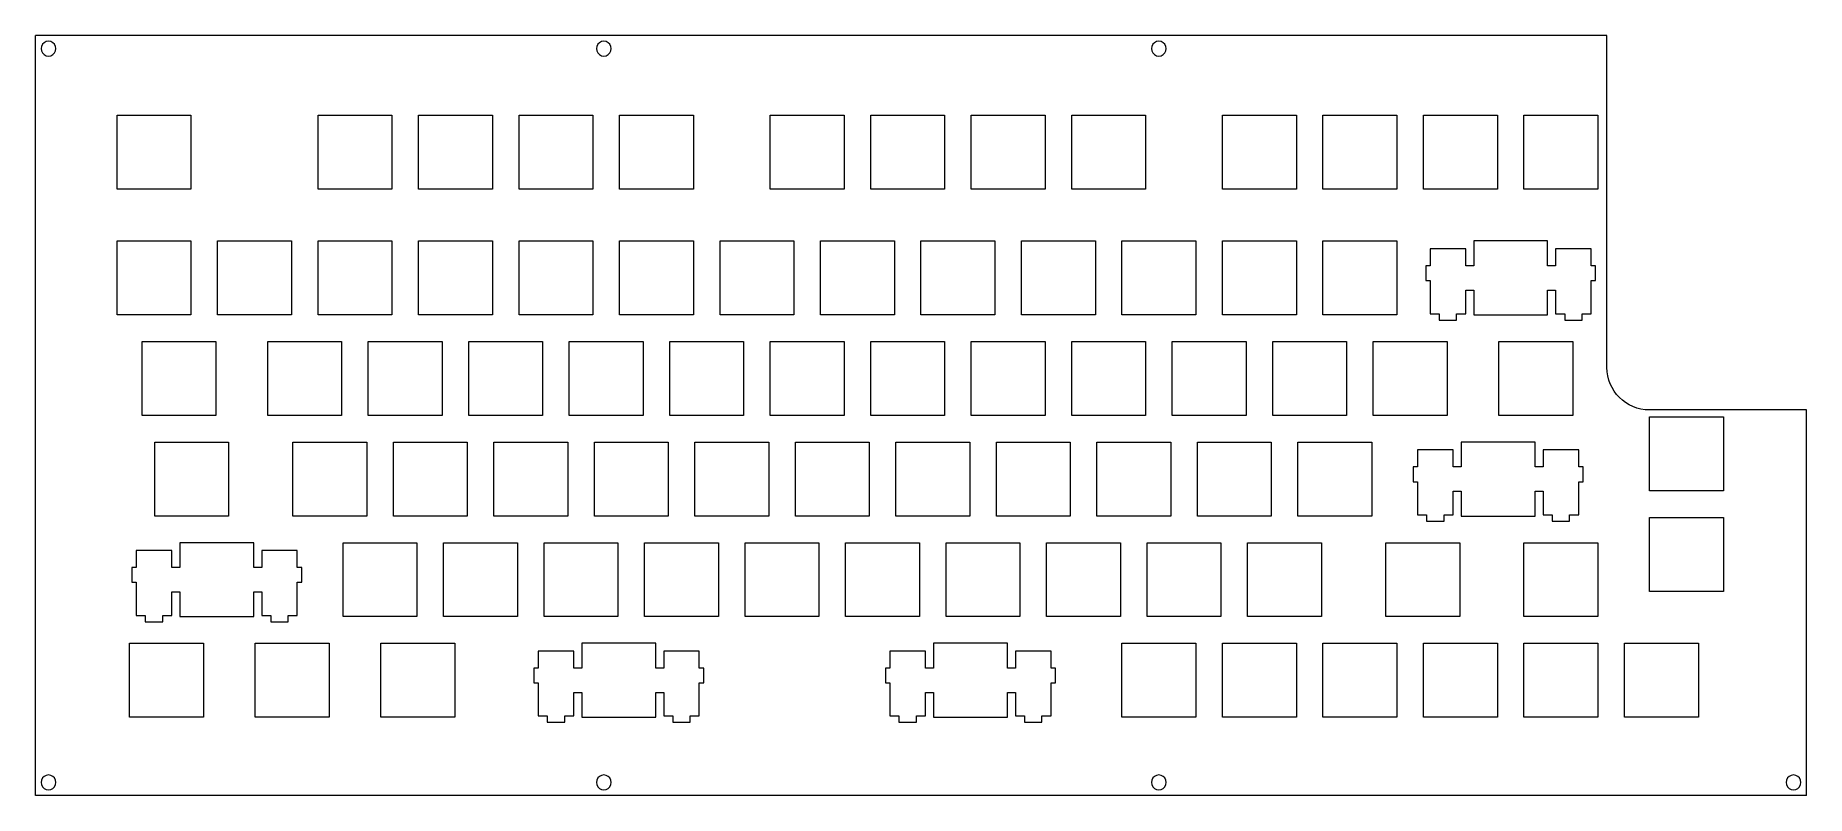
# Model space of a CAD drawing. Header units: millimetres. Extents: x -60 to 276, y 68 to 212.
import ezdxf

# ---------------------------------------------------------------- set-up
doc = ezdxf.new("R2010")
doc.units = ezdxf.units.MM
doc.header["$MEASUREMENT"] = 0
doc.layers.get('0').update_dxf_attribs({"lineweight": 0})

msp = doc.modelspace()

# ---------------------------------------------------------------- linework, layer by layer
at = {"color": 18, "lineweight": 18, "true_color": 0x000000}
for p, q in [((-59.6, 68.02), (-59.6, 212)), ((-58.43, 209.93), (-58.5, 209.5)), ((-58.5, 209.5), (-58.43, 209.07)), ((-58.23, 210.32), (-58.43, 209.93)), ((-58.43, 209.07), (-58.23, 208.68)), ((-57.92, 210.63), (-58.23, 210.32)), ((-58.23, 208.68), (-57.92, 208.37)), ((-57.53, 210.83), (-57.92, 210.63)), ((-57.92, 208.37), (-57.53, 208.17)), ((-57.1, 210.9), (-57.53, 210.83)), ((-57.53, 208.17), (-57.1, 208.1)), ((-56.67, 210.83), (-57.1, 210.9)), ((-57.1, 208.1), (-56.67, 208.17)), ((-56.28, 210.63), (-56.67, 210.83)), ((-56.67, 208.17), (-56.28, 208.37)), ((-55.97, 210.32), (-56.28, 210.63)), ((-56.28, 208.37), (-55.97, 208.68)), ((-55.77, 209.93), (-55.97, 210.32)), ((-55.97, 208.68), (-55.77, 209.07)), ((-55.7, 209.5), (-55.77, 209.93)), ((-55.77, 209.07), (-55.7, 209.5)), ((46.84, 209.93), (46.77, 209.5)), ((46.77, 209.5), (46.84, 209.07)), ((47.03, 210.32), (46.84, 209.93)), ((46.84, 209.07), (47.03, 208.68)), ((47.34, 210.63), (47.03, 210.32)), ((47.03, 208.68), (47.34, 208.37)), ((47.73, 210.83), (47.34, 210.63)), ((47.34, 208.37), (47.73, 208.17)), ((48.17, 210.9), (47.73, 210.83)), ((47.73, 208.17), (48.17, 208.1)), ((48.6, 210.83), (48.17, 210.9)), ((48.17, 208.1), (48.6, 208.17)), ((48.99, 210.63), (48.6, 210.83)), ((48.6, 208.17), (48.99, 208.37)), ((49.3, 210.32), (48.99, 210.63)), ((48.99, 208.37), (49.3, 208.68)), ((49.5, 209.93), (49.3, 210.32)), ((49.3, 208.68), (49.5, 209.07)), ((49.57, 209.5), (49.5, 209.93)), ((49.5, 209.07), (49.57, 209.5)), ((152.02, 209.93), (151.95, 209.5)), ((151.95, 209.5), (152.02, 209.07)), ((152.22, 210.32), (152.02, 209.93)), ((152.02, 209.07), (152.22, 208.68)), ((152.53, 210.63), (152.22, 210.32)), ((152.22, 208.68), (152.53, 208.37)), ((152.92, 210.83), (152.53, 210.63)), ((152.53, 208.37), (152.92, 208.17)), ((153.35, 210.9), (152.92, 210.83)), ((152.92, 208.17), (153.35, 208.1)), ((153.79, 210.83), (153.35, 210.9)), ((153.35, 208.1), (153.79, 208.17)), ((154.18, 210.63), (153.79, 210.83)), ((153.79, 208.17), (154.18, 208.37)), ((154.49, 210.32), (154.18, 210.63)), ((154.18, 208.37), (154.49, 208.68)), ((154.69, 209.93), (154.49, 210.32)), ((154.49, 208.68), (154.69, 209.07)), ((154.75, 209.5), (154.69, 209.93)), ((154.69, 209.07), (154.75, 209.5)), ((-44.13, 196.88), (-30.13, 196.88)), ((-44.13, 182.88), (-44.13, 196.88)), ((-30.13, 196.88), (-30.13, 182.88)), ((-6.03, 196.88), (7.97, 196.88)), ((-6.03, 182.88), (-6.03, 196.88)), ((7.97, 196.88), (7.97, 182.88)), ((13.02, 196.88), (27.02, 196.88)), ((13.02, 182.88), (13.02, 196.88)), ((27.02, 196.88), (27.02, 182.88)), ((32.07, 196.88), (46.07, 196.88)), ((32.07, 182.88), (32.07, 196.88)), ((46.07, 196.88), (46.07, 182.88)), ((51.12, 196.88), (65.12, 196.88)), ((51.12, 182.88), (51.12, 196.88)), ((65.12, 196.88), (65.12, 182.88)), ((79.7, 196.88), (93.69, 196.88)), ((79.7, 182.88), (79.7, 196.88)), ((93.69, 196.88), (93.69, 182.88)), ((98.75, 196.88), (112.74, 196.88)), ((98.75, 182.88), (98.75, 196.88)), ((112.74, 196.88), (112.74, 182.88)), ((117.8, 196.88), (131.79, 196.88)), ((117.8, 182.88), (117.8, 196.88)), ((131.79, 196.88), (131.79, 182.88)), ((136.85, 196.88), (150.84, 196.88)), ((136.85, 182.88), (136.85, 196.88)), ((150.84, 196.88), (150.84, 182.88)), ((165.42, 196.88), (179.42, 196.88)), ((165.42, 182.88), (165.42, 196.88)), ((179.42, 196.88), (179.42, 182.88)), ((184.47, 196.88), (198.47, 196.88)), ((184.47, 182.88), (184.47, 196.88)), ((198.47, 196.88), (198.47, 182.88)), ((203.52, 196.88), (217.52, 196.88)), ((203.52, 182.88), (203.52, 196.88)), ((217.52, 196.88), (217.52, 182.88)), ((222.57, 196.88), (236.57, 196.88)), ((222.57, 182.88), (222.57, 196.88)), ((236.57, 196.88), (236.57, 182.88)), ((-30.13, 182.88), (-44.13, 182.88)), ((7.97, 182.88), (-6.03, 182.88)), ((27.02, 182.88), (13.02, 182.88)), ((46.07, 182.88), (32.07, 182.88)), ((65.12, 182.88), (51.12, 182.88)), ((93.69, 182.88), (79.7, 182.88)), ((112.74, 182.88), (98.75, 182.88)), ((131.79, 182.88), (117.8, 182.88)), ((150.84, 182.88), (136.85, 182.88)), ((179.42, 182.88), (165.42, 182.88)), ((198.47, 182.88), (184.47, 182.88)), ((217.52, 182.88), (203.52, 182.88)), ((236.57, 182.88), (222.57, 182.88)), ((-44.13, 173.07), (-30.13, 173.07)), ((-44.13, 159.07), (-44.13, 173.07)), ((-30.13, 173.07), (-30.13, 159.07)), ((-25.08, 173.07), (-11.08, 173.07)), ((-25.08, 159.07), (-25.08, 173.07)), ((-11.08, 173.07), (-11.08, 159.07)), ((-6.03, 173.07), (7.97, 173.07)), ((-6.03, 159.07), (-6.03, 173.07)), ((7.97, 173.07), (7.97, 159.07)), ((13.02, 173.07), (27.02, 173.07)), ((13.02, 159.07), (13.02, 173.07)), ((27.02, 173.07), (27.02, 159.07)), ((32.07, 173.07), (46.07, 173.07)), ((32.07, 159.07), (32.07, 173.07)), ((46.07, 173.07), (46.07, 159.07)), ((51.12, 173.07), (65.12, 173.07)), ((51.12, 159.07), (51.12, 173.07)), ((65.12, 173.07), (65.12, 159.07)), ((70.17, 173.07), (84.17, 173.07)), ((70.17, 159.07), (70.17, 173.07)), ((84.17, 173.07), (84.17, 159.07)), ((89.22, 173.07), (103.22, 173.07)), ((89.22, 159.07), (89.22, 173.07)), ((103.22, 173.07), (103.22, 159.07)), ((108.27, 173.07), (122.27, 173.07)), ((108.27, 159.07), (108.27, 173.07)), ((122.27, 173.07), (122.27, 159.07)), ((127.32, 173.07), (141.32, 173.07)), ((127.32, 159.07), (127.32, 173.07)), ((141.32, 173.07), (141.32, 159.07)), ((146.37, 173.07), (160.37, 173.07)), ((146.37, 159.07), (146.37, 173.07)), ((160.37, 173.07), (160.37, 159.07)), ((165.42, 173.07), (179.42, 173.07)), ((165.42, 159.07), (165.42, 173.07)), ((179.42, 173.07), (179.42, 159.07)), ((184.47, 173.07), (198.47, 173.07)), ((184.47, 159.07), (184.47, 173.07)), ((198.47, 173.07), (198.47, 159.07)), ((211.52, 171.6), (204.77, 171.6)), ((204.77, 171.6), (204.77, 168.37)), ((211.52, 168.37), (211.52, 171.6)), ((213.05, 173.07), (213.05, 168.37)), ((227.04, 173.07), (213.05, 173.07)), ((227.04, 168.37), (227.04, 173.07)), ((235.32, 171.6), (228.57, 171.6)), ((228.57, 171.6), (228.57, 168.37)), ((235.32, 168.37), (235.32, 171.6)), ((204.77, 168.37), (203.94, 168.37)), ((203.94, 168.37), (203.94, 165.57)), ((213.05, 168.37), (211.52, 168.37)), ((228.57, 168.37), (227.04, 168.37)), ((236.14, 168.37), (235.32, 168.37)), ((236.14, 165.57), (236.14, 168.37)), ((203.94, 165.57), (204.77, 165.57)), ((204.77, 165.57), (204.77, 159.3)), ((235.32, 159.3), (235.32, 165.57)), ((235.32, 165.57), (236.14, 165.57)), ((211.52, 159.3), (211.52, 163.77)), ((211.52, 163.77), (213.05, 163.77)), ((213.05, 163.77), (213.05, 159.07)), ((227.04, 159.07), (227.04, 163.77)), ((227.04, 163.77), (228.57, 163.77)), ((228.57, 163.77), (228.57, 159.3)), ((-30.13, 159.07), (-44.13, 159.07)), ((-11.08, 159.07), (-25.08, 159.07)), ((7.97, 159.07), (-6.03, 159.07)), ((27.02, 159.07), (13.02, 159.07)), ((46.07, 159.07), (32.07, 159.07)), ((65.12, 159.07), (51.12, 159.07)), ((84.17, 159.07), (70.17, 159.07)), ((103.22, 159.07), (89.22, 159.07)), ((122.27, 159.07), (108.27, 159.07)), ((141.32, 159.07), (127.32, 159.07)), ((160.37, 159.07), (146.37, 159.07)), ((179.42, 159.07), (165.42, 159.07)), ((198.47, 159.07), (184.47, 159.07)), ((204.77, 159.3), (206.5, 159.3)), ((206.5, 159.3), (206.5, 158.1)), ((206.5, 158.1), (209.8, 158.1)), ((209.8, 158.1), (209.8, 159.3)), ((209.8, 159.3), (211.52, 159.3)), ((213.05, 159.07), (227.04, 159.07)), ((228.57, 159.3), (230.3, 159.3)), ((230.3, 159.3), (230.3, 158.1)), ((230.3, 158.1), (233.6, 158.1)), ((233.6, 158.1), (233.6, 159.3)), ((233.6, 159.3), (235.32, 159.3)), ((-39.37, 154.02), (-25.37, 154.02)), ((-39.37, 140.02), (-39.37, 154.02)), ((-25.37, 154.02), (-25.37, 140.02)), ((-15.56, 154.02), (-1.56, 154.02)), ((-15.56, 140.02), (-15.56, 154.02)), ((-1.56, 154.02), (-1.56, 140.02)), ((3.49, 154.02), (17.49, 154.02)), ((3.49, 140.02), (3.49, 154.02)), ((17.49, 154.02), (17.49, 140.02)), ((22.54, 154.02), (36.54, 154.02)), ((22.54, 140.02), (22.54, 154.02)), ((36.54, 154.02), (36.54, 140.02)), ((41.59, 154.02), (55.59, 154.02)), ((41.59, 140.02), (41.59, 154.02)), ((55.59, 154.02), (55.59, 140.02)), ((60.65, 154.02), (74.64, 154.02)), ((60.65, 140.02), (60.65, 154.02)), ((74.64, 154.02), (74.64, 140.02)), ((79.7, 154.02), (93.69, 154.02)), ((79.7, 140.02), (79.7, 154.02)), ((93.69, 154.02), (93.69, 140.02)), ((98.75, 154.02), (112.74, 154.02)), ((98.75, 140.02), (98.75, 154.02)), ((112.74, 154.02), (112.74, 140.02)), ((117.8, 154.02), (131.79, 154.02)), ((117.8, 140.02), (117.8, 154.02)), ((131.79, 154.02), (131.79, 140.02)), ((136.85, 154.02), (150.84, 154.02)), ((136.85, 140.02), (136.85, 154.02)), ((150.84, 154.02), (150.84, 140.02)), ((155.9, 154.02), (169.89, 154.02)), ((155.9, 140.02), (155.9, 154.02)), ((169.89, 154.02), (169.89, 140.02)), ((174.95, 154.02), (188.94, 154.02)), ((174.95, 140.02), (174.95, 154.02)), ((188.94, 154.02), (188.94, 140.02)), ((194, 154.02), (207.99, 154.02)), ((194, 140.02), (194, 154.02)), ((207.99, 154.02), (207.99, 140.02)), ((217.81, 154.02), (231.81, 154.02)), ((217.81, 140.02), (217.81, 154.02)), ((231.81, 154.02), (231.81, 140.02)), ((-25.37, 140.02), (-39.37, 140.02)), ((-1.56, 140.02), (-15.56, 140.02)), ((17.49, 140.02), (3.49, 140.02)), ((36.54, 140.02), (22.54, 140.02)), ((55.59, 140.02), (41.59, 140.02)), ((74.64, 140.02), (60.65, 140.02)), ((93.69, 140.02), (79.7, 140.02)), ((112.74, 140.02), (98.75, 140.02)), ((131.79, 140.02), (117.8, 140.02)), ((150.84, 140.02), (136.85, 140.02)), ((169.89, 140.02), (155.9, 140.02)), ((188.94, 140.02), (174.95, 140.02)), ((207.99, 140.02), (194, 140.02)), ((231.81, 140.02), (217.81, 140.02)), ((246.38, 139.73), (260.38, 139.73)), ((246.38, 125.73), (246.38, 139.73)), ((260.38, 139.73), (260.38, 125.73)), ((-36.99, 134.97), (-22.99, 134.97)), ((-36.99, 120.97), (-36.99, 134.97)), ((-22.99, 134.97), (-22.99, 120.97)), ((-10.79, 134.97), (3.21, 134.97)), ((-10.79, 120.97), (-10.79, 134.97)), ((3.21, 134.97), (3.21, 120.97)), ((8.26, 134.97), (22.26, 134.97)), ((8.26, 120.97), (8.26, 134.97)), ((22.26, 134.97), (22.26, 120.97)), ((27.31, 134.97), (41.31, 134.97)), ((27.31, 120.97), (27.31, 134.97)), ((41.31, 134.97), (41.31, 120.97)), ((46.36, 134.97), (60.36, 134.97)), ((46.36, 120.97), (46.36, 134.97)), ((60.36, 134.97), (60.36, 120.97)), ((65.41, 134.97), (79.41, 134.97)), ((65.41, 120.97), (65.41, 134.97)), ((79.41, 134.97), (79.41, 120.97)), ((84.46, 134.97), (98.46, 134.97)), ((84.46, 120.97), (84.46, 134.97)), ((98.46, 134.97), (98.46, 120.97)), ((103.51, 134.97), (117.51, 134.97)), ((103.51, 120.97), (103.51, 134.97)), ((117.51, 134.97), (117.51, 120.97)), ((122.56, 134.97), (136.56, 134.97)), ((122.56, 120.97), (122.56, 134.97)), ((136.56, 134.97), (136.56, 120.97)), ((141.61, 134.97), (155.61, 134.97)), ((141.61, 120.97), (141.61, 134.97)), ((155.61, 134.97), (155.61, 120.97)), ((160.66, 134.97), (174.66, 134.97)), ((160.66, 120.97), (160.66, 134.97)), ((174.66, 134.97), (174.66, 120.97)), ((179.71, 134.97), (193.71, 134.97)), ((179.71, 120.97), (179.71, 134.97)), ((193.71, 134.97), (193.71, 120.97)), ((210.66, 134.97), (210.66, 130.27)), ((224.66, 134.97), (210.66, 134.97)), ((224.66, 130.27), (224.66, 134.97)), ((209.14, 133.5), (202.39, 133.5)), ((202.39, 133.5), (202.39, 130.27)), ((209.14, 130.27), (209.14, 133.5)), ((232.94, 133.5), (226.19, 133.5)), ((226.19, 133.5), (226.19, 130.27)), ((232.94, 130.27), (232.94, 133.5)), ((202.39, 130.27), (201.56, 130.27)), ((201.56, 130.27), (201.56, 127.47)), ((210.66, 130.27), (209.14, 130.27)), ((226.19, 130.27), (224.66, 130.27)), ((233.76, 130.27), (232.94, 130.27)), ((233.76, 127.47), (233.76, 130.27)), ((201.56, 127.47), (202.39, 127.47)), ((202.39, 127.47), (202.39, 121.2)), ((209.14, 121.2), (209.14, 125.67)), ((209.14, 125.67), (210.66, 125.67)), ((210.66, 125.67), (210.66, 120.97)), ((224.66, 120.97), (224.66, 125.67)), ((224.66, 125.67), (226.19, 125.67)), ((226.19, 125.67), (226.19, 121.2)), ((232.94, 121.2), (232.94, 127.47)), ((232.94, 127.47), (233.76, 127.47)), ((260.38, 125.73), (246.38, 125.73)), ((-22.99, 120.97), (-36.99, 120.97)), ((3.21, 120.97), (-10.79, 120.97)), ((22.26, 120.97), (8.26, 120.97)), ((41.31, 120.97), (27.31, 120.97)), ((60.36, 120.97), (46.36, 120.97)), ((79.41, 120.97), (65.41, 120.97)), ((98.46, 120.97), (84.46, 120.97)), ((117.51, 120.97), (103.51, 120.97)), ((136.56, 120.97), (122.56, 120.97)), ((155.61, 120.97), (141.61, 120.97)), ((174.66, 120.97), (160.66, 120.97)), ((193.71, 120.97), (179.71, 120.97)), ((202.39, 121.2), (204.11, 121.2)), ((204.11, 121.2), (204.11, 120)), ((207.41, 120), (207.41, 121.2)), ((207.41, 121.2), (209.14, 121.2)), ((210.66, 120.97), (224.66, 120.97)), ((226.19, 121.2), (227.91, 121.2)), ((227.91, 121.2), (227.91, 120)), ((231.21, 120), (231.21, 121.2)), ((231.21, 121.2), (232.94, 121.2)), ((204.11, 120), (207.41, 120)), ((227.91, 120), (231.21, 120)), ((246.38, 120.68), (260.38, 120.68)), ((246.38, 106.68), (246.38, 120.68)), ((260.38, 120.68), (260.38, 106.68)), ((-33.75, 114.45), (-40.5, 114.45)), ((-40.5, 114.45), (-40.5, 111.22)), ((-33.75, 111.22), (-33.75, 114.45)), ((-32.22, 115.92), (-32.22, 111.22)), ((-18.22, 115.92), (-32.22, 115.92)), ((-18.22, 111.22), (-18.22, 115.92)), ((-9.95, 114.45), (-16.7, 114.45)), ((-16.7, 114.45), (-16.7, 111.22)), ((-9.95, 111.22), (-9.95, 114.45)), ((-1.27, 115.92), (12.73, 115.92)), ((-1.27, 101.92), (-1.27, 115.92)), ((12.73, 115.92), (12.73, 101.92)), ((17.78, 115.92), (31.78, 115.92)), ((17.78, 101.92), (17.78, 115.92)), ((31.78, 115.92), (31.78, 101.92)), ((36.83, 115.92), (50.83, 115.92)), ((36.83, 101.92), (36.83, 115.92)), ((50.83, 115.92), (50.83, 101.92)), ((55.88, 115.92), (69.88, 115.92)), ((55.88, 101.92), (55.88, 115.92)), ((69.88, 115.92), (69.88, 101.92)), ((74.93, 115.92), (88.93, 115.92)), ((74.93, 101.92), (74.93, 115.92)), ((88.93, 115.92), (88.93, 101.92)), ((93.98, 115.92), (107.98, 115.92)), ((93.98, 101.92), (93.98, 115.92)), ((107.98, 115.92), (107.98, 101.92)), ((113.03, 115.92), (127.03, 115.92)), ((113.03, 101.92), (113.03, 115.92)), ((127.03, 115.92), (127.03, 101.92)), ((132.08, 115.92), (146.08, 115.92)), ((132.08, 101.92), (132.08, 115.92)), ((146.08, 115.92), (146.08, 101.92)), ((151.13, 115.92), (165.13, 115.92)), ((151.13, 101.92), (151.13, 115.92)), ((165.13, 115.92), (165.13, 101.92)), ((170.18, 115.92), (184.18, 115.92)), ((170.18, 101.92), (170.18, 115.92)), ((184.18, 115.92), (184.18, 101.92)), ((196.38, 115.92), (210.38, 115.92)), ((196.38, 101.92), (196.38, 115.92)), ((210.38, 115.92), (210.38, 101.92)), ((222.57, 115.92), (236.57, 115.92)), ((222.57, 101.92), (222.57, 115.92)), ((236.57, 115.92), (236.57, 101.92)), ((-40.5, 111.22), (-41.32, 111.22)), ((-41.32, 111.22), (-41.32, 108.42)), ((-32.22, 111.22), (-33.75, 111.22)), ((-16.7, 111.22), (-18.22, 111.22)), ((-9.12, 111.22), (-9.95, 111.22)), ((-9.12, 108.42), (-9.12, 111.22)), ((-41.32, 108.42), (-40.5, 108.42)), ((-40.5, 108.42), (-40.5, 102.15)), ((-9.95, 102.15), (-9.95, 108.42)), ((-9.95, 108.42), (-9.12, 108.42)), ((-33.75, 102.15), (-33.75, 106.62)), ((-33.75, 106.62), (-32.22, 106.62)), ((-32.22, 106.62), (-32.22, 101.92)), ((-18.22, 101.92), (-18.22, 106.62)), ((-18.22, 106.62), (-16.7, 106.62)), ((-16.7, 106.62), (-16.7, 102.15)), ((260.38, 106.68), (246.38, 106.68)), ((-40.5, 102.15), (-38.77, 102.15)), ((-38.77, 102.15), (-38.77, 100.95)), ((-38.77, 100.95), (-35.47, 100.95)), ((-35.47, 100.95), (-35.47, 102.15)), ((-35.47, 102.15), (-33.75, 102.15)), ((-32.22, 101.92), (-18.22, 101.92)), ((-16.7, 102.15), (-14.97, 102.15)), ((-14.97, 102.15), (-14.97, 100.95)), ((-14.97, 100.95), (-11.67, 100.95)), ((-11.67, 100.95), (-11.67, 102.15)), ((-11.67, 102.15), (-9.95, 102.15)), ((12.73, 101.92), (-1.27, 101.92)), ((31.78, 101.92), (17.78, 101.92)), ((50.83, 101.92), (36.83, 101.92)), ((69.88, 101.92), (55.88, 101.92)), ((88.93, 101.92), (74.93, 101.92)), ((107.98, 101.92), (93.98, 101.92)), ((127.03, 101.92), (113.03, 101.92)), ((146.08, 101.92), (132.08, 101.92)), ((165.13, 101.92), (151.13, 101.92)), ((184.18, 101.92), (170.18, 101.92)), ((210.38, 101.92), (196.38, 101.92)), ((236.57, 101.92), (222.57, 101.92)), ((-41.75, 96.87), (-27.75, 96.87)), ((-41.75, 82.87), (-41.75, 96.87)), ((-27.75, 96.87), (-27.75, 82.87)), ((-17.94, 96.87), (-3.94, 96.87)), ((-17.94, 82.87), (-17.94, 96.87)), ((-3.94, 96.87), (-3.94, 82.87)), ((5.88, 96.87), (19.88, 96.87)), ((5.88, 82.87), (5.88, 96.87)), ((19.88, 96.87), (19.88, 82.87)), ((42.45, 95.4), (35.7, 95.4)), ((35.7, 95.4), (35.7, 92.17)), ((42.45, 92.17), (42.45, 95.4)), ((43.98, 96.87), (43.98, 92.17)), ((57.98, 96.87), (43.98, 96.87)), ((57.98, 92.17), (57.98, 96.87)), ((66.25, 95.4), (59.5, 95.4)), ((59.5, 95.4), (59.5, 92.17)), ((66.25, 92.17), (66.25, 95.4)), ((109.13, 95.4), (102.38, 95.4)), ((102.38, 95.4), (102.38, 92.17)), ((109.13, 92.17), (109.13, 95.4)), ((110.65, 96.87), (110.65, 92.17)), ((124.65, 96.87), (110.65, 96.87)), ((124.65, 92.17), (124.65, 96.87)), ((132.93, 95.4), (126.18, 95.4)), ((126.18, 95.4), (126.18, 92.17)), ((132.93, 92.17), (132.93, 95.4)), ((146.37, 96.87), (160.37, 96.87)), ((146.37, 82.87), (146.37, 96.87)), ((160.37, 96.87), (160.37, 82.87)), ((165.42, 96.87), (179.42, 96.87)), ((165.42, 82.87), (165.42, 96.87)), ((179.42, 96.87), (179.42, 82.87)), ((184.47, 96.87), (198.47, 96.87)), ((184.47, 82.87), (184.47, 96.87)), ((198.47, 96.87), (198.47, 82.87)), ((203.52, 96.87), (217.52, 96.87)), ((203.52, 82.87), (203.52, 96.87)), ((217.52, 96.87), (217.52, 82.87)), ((222.57, 96.87), (236.57, 96.87)), ((222.57, 82.87), (222.57, 96.87)), ((236.57, 96.87), (236.57, 82.87)), ((241.62, 96.87), (255.62, 96.87)), ((241.62, 82.87), (241.62, 96.87)), ((255.62, 96.87), (255.62, 82.87)), ((35.7, 92.17), (34.88, 92.17)), ((34.88, 92.17), (34.88, 89.37)), ((43.98, 92.17), (42.45, 92.17)), ((59.5, 92.17), (57.98, 92.17)), ((67.08, 92.17), (66.25, 92.17)), ((67.08, 89.37), (67.08, 92.17)), ((102.38, 92.17), (101.55, 92.17)), ((101.55, 92.17), (101.55, 89.37)), ((110.65, 92.17), (109.13, 92.17)), ((126.18, 92.17), (124.65, 92.17)), ((133.75, 92.17), (132.93, 92.17)), ((133.75, 89.37), (133.75, 92.17)), ((34.88, 89.37), (35.7, 89.37)), ((35.7, 89.37), (35.7, 83.1)), ((42.45, 83.1), (42.45, 87.57)), ((42.45, 87.57), (43.98, 87.57)), ((43.98, 87.57), (43.98, 82.87)), ((57.98, 82.87), (57.98, 87.57)), ((57.98, 87.57), (59.5, 87.57)), ((59.5, 87.57), (59.5, 83.1)), ((66.25, 83.1), (66.25, 89.37)), ((66.25, 89.37), (67.08, 89.37)), ((101.55, 89.37), (102.38, 89.37)), ((102.38, 89.37), (102.38, 83.1)), ((109.13, 83.1), (109.13, 87.57)), ((109.13, 87.57), (110.65, 87.57)), ((110.65, 87.57), (110.65, 82.87)), ((124.65, 82.87), (124.65, 87.57)), ((124.65, 87.57), (126.18, 87.57)), ((126.18, 87.57), (126.18, 83.1)), ((132.93, 83.1), (132.93, 89.37)), ((132.93, 89.37), (133.75, 89.37)), ((-27.75, 82.87), (-41.75, 82.87)), ((-3.94, 82.87), (-17.94, 82.87)), ((19.88, 82.87), (5.88, 82.87)), ((35.7, 83.1), (37.43, 83.1)), ((37.43, 83.1), (37.43, 81.9)), ((37.43, 81.9), (40.73, 81.9)), ((40.73, 81.9), (40.73, 83.1)), ((40.73, 83.1), (42.45, 83.1)), ((43.98, 82.87), (57.98, 82.87)), ((59.5, 83.1), (61.23, 83.1)), ((61.23, 83.1), (61.23, 81.9)), ((61.23, 81.9), (64.53, 81.9)), ((64.53, 81.9), (64.53, 83.1)), ((64.53, 83.1), (66.25, 83.1)), ((102.38, 83.1), (104.1, 83.1)), ((104.1, 83.1), (104.1, 81.9)), ((104.1, 81.9), (107.4, 81.9)), ((107.4, 81.9), (107.4, 83.1)), ((107.4, 83.1), (109.13, 83.1)), ((110.65, 82.87), (124.65, 82.87)), ((126.18, 83.1), (127.9, 83.1)), ((127.9, 83.1), (127.9, 81.9)), ((127.9, 81.9), (131.2, 81.9)), ((131.2, 81.9), (131.2, 83.1)), ((131.2, 83.1), (132.93, 83.1)), ((160.37, 82.87), (146.37, 82.87)), ((179.42, 82.87), (165.42, 82.87)), ((198.47, 82.87), (184.47, 82.87)), ((217.52, 82.87), (203.52, 82.87)), ((236.57, 82.87), (222.57, 82.87)), ((255.62, 82.87), (241.62, 82.87)), ((-58.43, 70.96), (-58.5, 70.52)), ((-58.5, 70.52), (-58.43, 70.09)), ((-58.23, 71.35), (-58.43, 70.96)), ((-57.92, 71.66), (-58.23, 71.35)), ((-57.53, 71.85), (-57.92, 71.66)), ((-57.1, 71.92), (-57.53, 71.85)), ((-56.67, 71.85), (-57.1, 71.92)), ((-56.28, 71.66), (-56.67, 71.85)), ((-55.97, 71.35), (-56.28, 71.66)), ((-55.77, 70.96), (-55.97, 71.35)), ((-55.7, 70.52), (-55.77, 70.96)), ((-55.77, 70.09), (-55.7, 70.52)), ((46.84, 70.96), (46.77, 70.52)), ((46.77, 70.52), (46.84, 70.09)), ((47.03, 71.35), (46.84, 70.96)), ((47.34, 71.66), (47.03, 71.35)), ((47.73, 71.85), (47.34, 71.66)), ((48.17, 71.92), (47.73, 71.85)), ((48.6, 71.85), (48.17, 71.92)), ((48.99, 71.66), (48.6, 71.85)), ((49.3, 71.35), (48.99, 71.66)), ((49.5, 70.96), (49.3, 71.35)), ((49.57, 70.52), (49.5, 70.96)), ((49.5, 70.09), (49.57, 70.52)), ((152.02, 70.96), (151.95, 70.52)), ((151.95, 70.52), (152.02, 70.09)), ((152.22, 71.35), (152.02, 70.96)), ((152.53, 71.66), (152.22, 71.35)), ((152.92, 71.85), (152.53, 71.66)), ((153.35, 71.92), (152.92, 71.85)), ((153.79, 71.85), (153.35, 71.92)), ((154.18, 71.66), (153.79, 71.85)), ((154.49, 71.35), (154.18, 71.66)), ((154.69, 70.96), (154.49, 71.35)), ((154.75, 70.52), (154.69, 70.96)), ((154.69, 70.09), (154.75, 70.52)), ((272.31, 70.96), (272.24, 70.52)), ((272.24, 70.52), (272.31, 70.09)), ((272.51, 71.35), (272.31, 70.96)), ((272.82, 71.66), (272.51, 71.35)), ((273.21, 71.85), (272.82, 71.66)), ((273.64, 71.92), (273.21, 71.85)), ((274.07, 71.85), (273.64, 71.92)), ((274.46, 71.66), (274.07, 71.85)), ((274.77, 71.35), (274.46, 71.66)), ((274.97, 70.96), (274.77, 71.35)), ((275.04, 70.52), (274.97, 70.96)), ((274.97, 70.09), (275.04, 70.52)), ((276.14, 68.02), (-59.6, 68.02)), ((-58.43, 70.09), (-58.23, 69.7)), ((-58.23, 69.7), (-57.92, 69.39)), ((-57.92, 69.39), (-57.53, 69.19)), ((-57.53, 69.19), (-57.1, 69.12)), ((-57.1, 69.12), (-56.67, 69.19)), ((-56.67, 69.19), (-56.28, 69.39)), ((-56.28, 69.39), (-55.97, 69.7)), ((-55.97, 69.7), (-55.77, 70.09)), ((46.84, 70.09), (47.03, 69.7)), ((47.03, 69.7), (47.34, 69.39)), ((47.34, 69.39), (47.73, 69.19)), ((47.73, 69.19), (48.17, 69.12)), ((48.17, 69.12), (48.6, 69.19)), ((48.6, 69.19), (48.99, 69.39)), ((48.99, 69.39), (49.3, 69.7)), ((49.3, 69.7), (49.5, 70.09)), ((152.02, 70.09), (152.22, 69.7)), ((152.22, 69.7), (152.53, 69.39)), ((152.53, 69.39), (152.92, 69.19)), ((152.92, 69.19), (153.35, 69.12)), ((153.35, 69.12), (153.79, 69.19)), ((153.79, 69.19), (154.18, 69.39)), ((154.18, 69.39), (154.49, 69.7)), ((154.49, 69.7), (154.69, 70.09)), ((272.31, 70.09), (272.51, 69.7)), ((272.51, 69.7), (272.82, 69.39)), ((272.82, 69.39), (273.21, 69.19)), ((273.21, 69.19), (273.64, 69.12)), ((273.64, 69.12), (274.07, 69.19)), ((274.07, 69.19), (274.46, 69.39)), ((274.46, 69.39), (274.77, 69.7)), ((274.77, 69.7), (274.97, 70.09))]:
    msp.add_line(p, q, dxfattribs=at)
for points in [[(-59.6, 212)], [(276.14, 68.02)]]:
    msp.add_lwpolyline(points, dxfattribs=at)
msp.add_open_spline([(276.14, 68.02), (276.14, 68.02), (276.14, 141.07), (276.14, 141.07), (276.14, 141.07), (246.34, 141.07), (246.34, 141.07), (241.9, 141.07), (238.3, 144.68), (238.3, 149.12), (238.3, 149.12), (238.3, 212), (238.3, 212), (238.3, 212), (-59.6, 212), (-59.6, 212)], degree=3, knots=[0, 0, 0, 0, 1, 1, 1, 2, 2, 2, 3, 3, 3, 4, 4, 4, 5, 5, 5, 5], dxfattribs=at)

doc.saveas('drawing.dxf')
